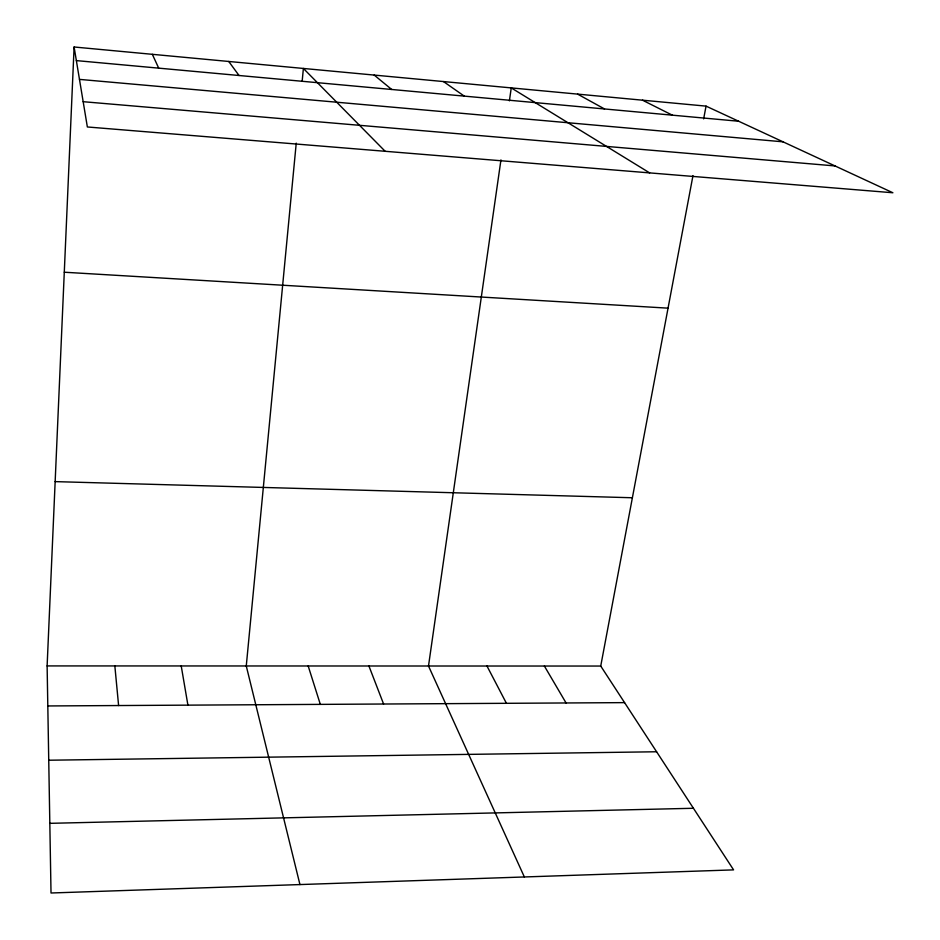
<?xml version="1.0" encoding="UTF-8"?>
<svg xmlns="http://www.w3.org/2000/svg" width="940" height="940" viewBox="0 0 940 940"><rect width="100%" height="100%" fill="white"/><g stroke="black" fill="none" stroke-linecap="round" stroke-linejoin="round"><path stroke-width="1.41" d="M692.98 175.604L600.731 666.049L733.588 869.876L51.019 893L47.118 665.92L74.107 47L706.046 106.126L892.883 192.759L87.361 126.971L74.107 47M296.241 143.15L246.268 665.966L299.942 884.564M302.151 81.381L303.385 68.456L385.165 151.293M500.95 159.894L428.499 666.014L524.356 876.961M509.398 100.862L511.254 87.902L649.646 172.889M703.649 118.887L706.046 106.126M49.82 823.334L693.426 808.271M48.739 760.225L656.602 751.765M47.799 705.952L624.571 702.627M47.118 665.92L600.731 666.049M55.154 481.621L632.385 497.754M64.284 272.224L668.046 308.156M83.178 101.696L835.037 165.934M79.477 79.383L783.032 141.823M76.363 60.606L738.629 121.237M642.49 100.181L672.323 115.162M577.571 94.106L604.538 108.958M443.48 81.557L464.278 96.115M374.202 75.082L391.71 89.476M228.737 61.464L239.042 75.506M544.378 666.037L566.068 702.967M486.979 666.025L506.425 703.308M152.339 54.32L158.707 68.15M368.915 665.99L383.59 704.013M308.179 665.978L320.329 704.377M181.22 665.955L187.918 705.141M114.844 665.931L118.605 705.552"/></g></svg>
